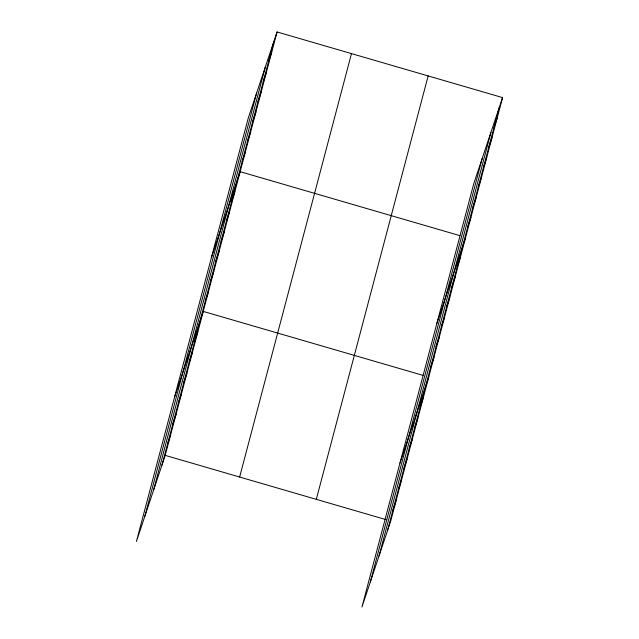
<?xml version="1.0" encoding="UTF-8"?>
<svg xmlns="http://www.w3.org/2000/svg" width="639" height="639" viewBox="0 0 639 639"><rect width="100%" height="100%" fill="white"/><g stroke="black" fill="none" stroke-linecap="round" stroke-linejoin="round"><path stroke-width="0.96" d="M144.853 516.232L256.702 92.807M153.536 490.289L265.377 66.863M161.963 465.104L273.804 41.687M277.062 31.95L248.275 117.983L136.434 541.409L165.221 455.367L277.062 31.95L502.566 97.591L390.725 521.017L361.938 607.05L473.779 183.633L502.566 97.591M239.633 477.029L351.482 53.612M316.305 499.355L428.154 75.929M370.364 581.873L482.205 158.448M379.039 555.93L490.888 132.505M387.466 530.753L499.315 107.328M268.532 61.648L271.791 51.911M263.26 81.608L266.519 71.872M257.988 101.569L261.247 91.832M252.717 121.53L255.975 111.793M247.445 141.491L250.704 131.754M242.173 161.451L245.424 151.715M211.365 257.717L240.152 171.675L459.936 235.655M231.622 201.381L234.88 191.644M226.35 221.342L229.609 211.605M221.078 241.302L224.337 231.566M215.806 261.263L219.065 251.526M210.535 281.224L213.793 271.487M205.263 301.185L208.522 291.448M174.455 397.442L203.242 311.409L423.026 375.381M194.552 341.713L197.81 331.976M189.12 362.281L192.379 352.536M183.689 382.841L186.947 373.104M178.257 403.409L181.516 393.672M172.826 423.976L176.084 414.24M167.394 444.544L170.653 434.808M494.035 127.289L497.294 117.552M488.763 147.25L492.022 137.513M483.491 167.21L486.75 157.474M478.22 187.171L481.479 177.434M472.948 207.132L476.207 197.395M467.676 227.101L470.935 217.364M436.876 323.358L465.663 237.325M457.133 267.022L460.384 257.285M451.861 286.983L455.112 277.246M446.581 306.944L449.84 297.207M441.309 326.904L444.568 317.168M436.038 346.865L439.297 337.128M430.766 366.826L434.025 357.089M399.966 463.083L428.753 377.05M420.063 407.355L423.322 397.618M414.631 427.922L417.89 418.186M409.2 448.482L412.451 438.745M403.76 469.05L407.019 459.313M398.329 489.618L401.588 479.881M392.897 510.186L396.156 500.449M165.221 455.367L385.956 519.627"/></g></svg>
